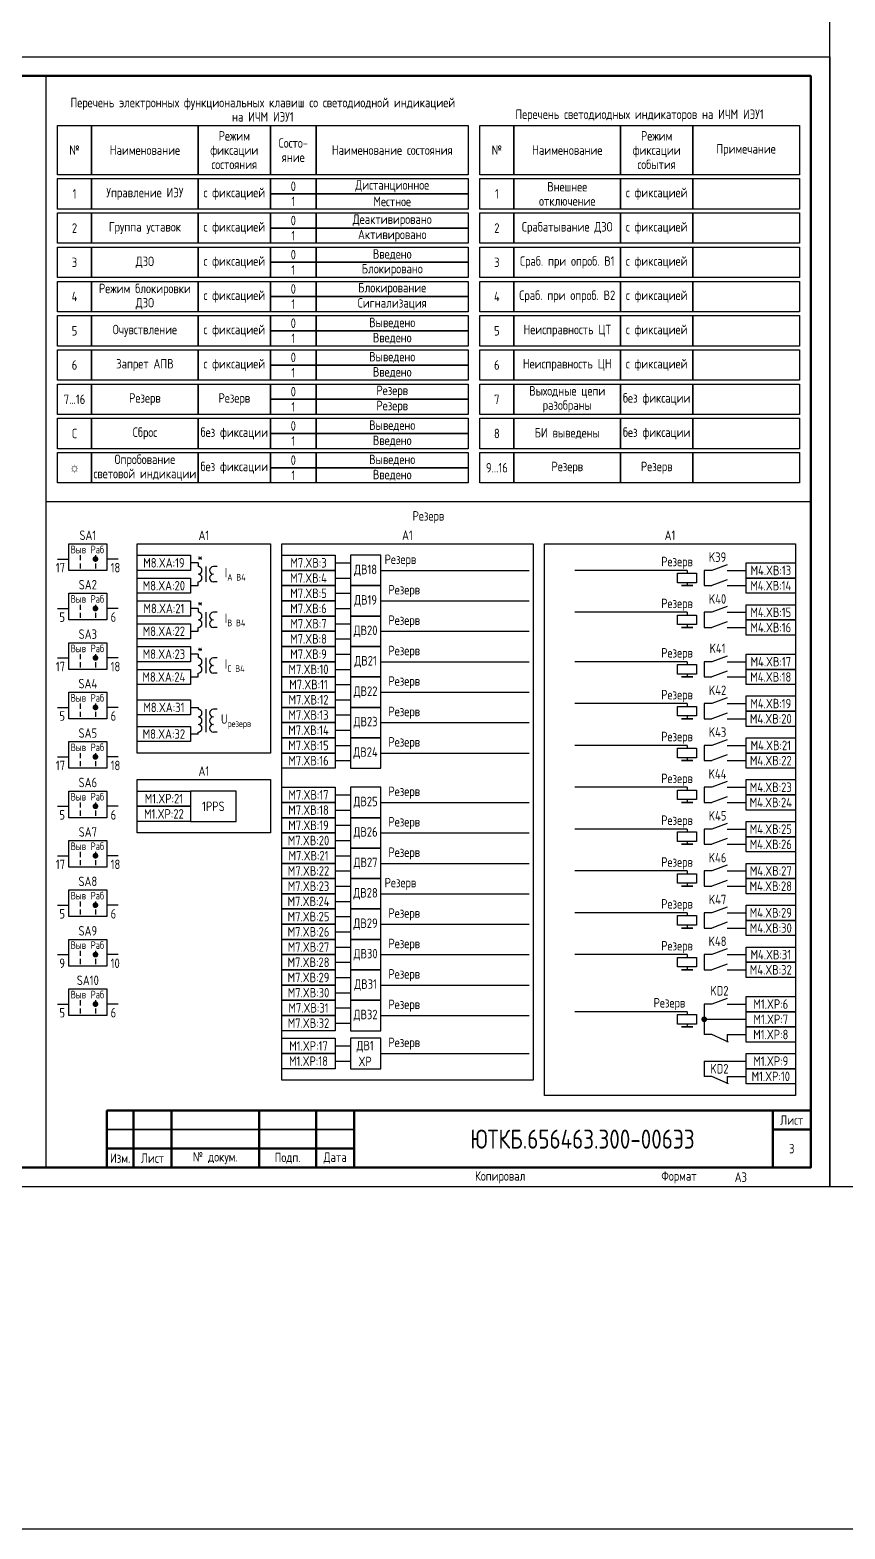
# Model space of a CAD drawing. Header units: millimetres. Extents: x -1102 to 3953, y -90 to 618.
# Drawn here: x 1049.8 to 1264, y -90 to 304.1 of the extents above; entities that cross this region are included whole.
import ezdxf

# ---------------------------------------------------------------- set-up
doc = ezdxf.new("R2010")
doc.units = ezdxf.units.MM
doc.styles.add('Gost_type_A', font='GOST_A.TTF')

# ---------------------------------------------------------------- blocks, each defined once
blk = doc.blocks.new('Формат_А3')
blk.add_lwpolyline([(-420, 297), (0, 297), (0, 0), (-420, 0)], close=True)
at = {"lineweight": 50}
blk.add_lwpolyline([(-400, 292), (-5, 292), (-5, 5), (-400, 5)], close=True, dxfattribs=at)
blk = doc.blocks.new('Штамп малый нижний')
at = {"lineweight": 50}
for points in [[(-185, 15), (-178, 15), (-178, 5), (-185, 5)], [(-178, 15), (-168, 15), (-168, 5), (-178, 5)], [(-168, 15), (-145, 15), (-145, 5), (-168, 5)], [(-145, 15), (-130, 15), (-130, 5), (-145, 5)], [(-130, 15), (-120, 15), (-120, 5), (-130, 5)], [(-120, 15), (-10, 15), (-10, 0), (-120, 0)], [(-10, 15), (0, 15), (0, 10), (-10, 10)], [(-10, 10), (0, 10), (0, 0), (-10, 0)], [(-185, 5), (-178, 5), (-178, 0), (-185, 0)], [(-178, 5), (-168, 5), (-168, 0), (-178, 0)], [(-168, 5), (-145, 5), (-145, 0), (-168, 0)], [(-145, 5), (-130, 5), (-130, 0), (-145, 0)], [(-130, 5), (-120, 5), (-120, 0), (-130, 0)]]:
    blk.add_lwpolyline(points, close=True, dxfattribs=at)
for points in [[(-185, 15), (-178, 15), (-178, 10), (-185, 10)], [(-178, 15), (-168, 15), (-168, 10), (-178, 10)], [(-168, 15), (-145, 15), (-145, 10), (-168, 10)], [(-145, 15), (-130, 15), (-130, 10), (-145, 10)], [(-130, 15), (-120, 15), (-120, 10), (-130, 10)], [(-185, 10), (-178, 10), (-178, 5), (-185, 5)], [(-178, 10), (-168, 10), (-168, 5), (-178, 5)], [(-168, 10), (-145, 10), (-145, 5), (-168, 5)], [(-145, 10), (-130, 10), (-130, 5), (-145, 5)], [(-130, 10), (-120, 10), (-120, 5), (-130, 5)]]:
    blk.add_lwpolyline(points, close=True)
at = {"char_height": 2.5, "style": 'Gost_type_A'}
for s, insert, width, attachment_point in [('Лист', (-5, 12.5), 10, 5), ('№ докум.', (-156.5, 2.5), 23, 5), ('Подп.', (-137.5, 2.5), 15, 5), ('Дата', (-125, 2.5), 10, 5), ('Изм.', (-181.5, 2.5), 7, 5), ('Лист', (-173, 2.5), 10, 5), ('Копировал', (-75, -2.53), 13.1202, 6), ('Формат', (-30, -2.53), 13.1202, 6)]:
    blk.add_mtext(s, dxfattribs=dict(at, insert=insert, width=width, attachment_point=attachment_point))
blk = doc.blocks.new('POINT')
at = {"const_width": 0.75}
blk.add_lwpolyline([(-0.375, 0, 1), (0.375, 0, 1)], format="xyb", close=True, dxfattribs=at)
blk = doc.blocks.new('Переключатель_положение')
for p, q in [((2, 1), (2, -0.34)), ((2, -1.14), (2, -2.49))]:
    blk.add_line(p, q)

msp = doc.modelspace()

# ---------------------------------------------------------------- linework, layer by layer
for p, q in [((1054, 292), (1054, 5)), ((1255, 180), (1054, 180)), ((1057, 165), (1060, 165)), ((1073, 165), (1070, 165)), ((1094, 164), (1092, 164)), ((1130, 164), (1134, 164)), ((1142, 162), (1181, 162)), ((1222.5, 162), (1193, 162)), ((1222.5, 162), (1222.5, 161.25)), ((1092, 158), (1094, 158)), ((1130, 160), (1134, 160)), ((1222.5, 158.75), (1222.5, 158)), ((1130, 156), (1134, 156)), ((1142, 154), (1181, 154)), ((1057, 152), (1060, 152)), ((1073, 152), (1070, 152)), ((1094, 152), (1092, 152)), ((1130, 152), (1134, 152)), ((1222.5, 151), (1193, 151)), ((1222.5, 151), (1222.5, 150.25)), ((1092, 146), (1094, 146)), ((1130, 148), (1134, 148)), ((1142, 146), (1181, 146)), ((1222.5, 147.75), (1222.5, 147)), ((1130, 144), (1134, 144)), ((1057, 139), (1060, 139)), ((1073, 139), (1070, 139)), ((1094, 140), (1092, 140)), ((1130, 140), (1134, 140)), ((1142, 138), (1181, 138)), ((1222.5, 138), (1193, 138)), ((1222.5, 138), (1222.5, 137.25)), ((1092, 134), (1094, 134)), ((1130, 136), (1134, 136)), ((1222.5, 134.75), (1222.5, 134)), ((1130, 132), (1134, 132)), ((1130, 128), (1134, 128)), ((1142, 130), (1181, 130)), ((1222.5, 127), (1193, 127)), ((1222.5, 127), (1222.5, 126.25)), ((1057, 126), (1060, 126)), ((1073, 126), (1070, 126)), ((1130, 124), (1134, 124)), ((1222.5, 123.75), (1222.5, 123)), ((1130, 120), (1134, 120)), ((1142, 122), (1181, 122)), ((1130, 116), (1134, 116)), ((1222.5, 116), (1193, 116)), ((1222.5, 116), (1222.5, 115.25)), ((1057, 113), (1060, 113)), ((1073, 113), (1070, 113)), ((1130, 112), (1134, 112)), ((1142, 114), (1181, 114)), ((1222.5, 112.75), (1222.5, 112)), ((1130, 103), (1134, 103)), ((1222.5, 105), (1193, 105)), ((1222.5, 105), (1222.5, 104.25)), ((1057, 100), (1060, 100)), ((1073, 100), (1070, 100)), ((1130, 99), (1134, 99)), ((1142, 101), (1181, 101)), ((1222.5, 101.75), (1222.5, 101)), ((1130, 95), (1134, 95)), ((1130, 91), (1134, 91)), ((1142, 93), (1181, 93)), ((1222.5, 94), (1193, 94)), ((1222.5, 94), (1222.5, 93.25)), ((1222.5, 90.75), (1222.5, 90)), ((1057, 87), (1060, 87)), ((1073, 87), (1070, 87)), ((1130, 87), (1134, 87)), ((1130, 83), (1134, 83)), ((1142, 85), (1181, 85)), ((1222.5, 83), (1193, 83)), ((1222.5, 83), (1222.5, 82.25)), ((1130, 79), (1134, 79)), ((1222.5, 79.75), (1222.5, 79)), ((1130, 75), (1134, 75)), ((1142, 77), (1181, 77)), ((1057, 74), (1060, 74)), ((1073, 74), (1070, 74)), ((1130, 71), (1134, 71)), ((1222.5, 72), (1193, 72)), ((1222.5, 72), (1222.5, 71.25)), ((1130, 67), (1134, 67)), ((1142, 69), (1181, 69)), ((1222.5, 68.75), (1222.5, 68)), ((1057, 61), (1060, 61)), ((1073, 61), (1070, 61)), ((1130, 63), (1134, 63)), ((1142, 61), (1181, 61)), ((1222.5, 61), (1193, 61)), ((1222.5, 61), (1222.5, 60.25)), ((1130, 59), (1134, 59)), ((1222.5, 57.75), (1222.5, 57)), ((1130, 55), (1134, 55)), ((1142, 53), (1181, 53)), ((1057, 48), (1060, 48)), ((1073, 48), (1070, 48)), ((1130, 51), (1134, 51)), ((1130, 47), (1134, 47)), ((1142, 45), (1181, 45)), ((1222.5, 46), (1193, 46)), ((1222.5, 46), (1222.5, 45.25)), ((1130, 43), (1134, 43)), ((1222.5, 42.75), (1222.5, 42)), ((1233, 40), (1233, 38)), ((1130, 37), (1134, 37)), ((1130, 33), (1134, 33)), ((1142, 35), (1181, 35)), ((1227, 33), (1227, 29)), ((1233, 29), (1233, 27))]:
    msp.add_line(p, q)
at = {"ltscale": 4}
for p, q in [((1094, 164), (1094, 163)), ((1094, 163.5), (1094, 163)), ((1096, 163), (1096, 159)), ((1096, 163), (1096, 159)), ((1099, 163), (1098, 163)), ((1099, 163), (1098, 163)), ((1094, 158), (1094, 159)), ((1099, 159), (1098, 159)), ((1099, 159), (1098, 159)), ((1094, 152), (1094, 151)), ((1094, 151.5), (1094, 151)), ((1096, 151), (1096, 147)), ((1096, 151), (1096, 147)), ((1099, 151), (1098, 151)), ((1099, 151), (1098, 151)), ((1094, 146), (1094, 147)), ((1099, 147), (1098, 147)), ((1099, 147), (1098, 147)), ((1094, 140), (1094, 139)), ((1094, 139.5), (1094, 139)), ((1096, 139), (1096, 135)), ((1096, 139), (1096, 135)), ((1099, 139), (1098, 139)), ((1099, 139), (1098, 139)), ((1094, 134), (1094, 135)), ((1099, 135), (1098, 135)), ((1099, 135), (1098, 135)), ((1092, 126), (1094, 126)), ((1094, 126), (1094, 125.5)), ((1094, 126), (1094, 125.5)), ((1096, 125.5), (1096, 121.5)), ((1096, 123.5), (1096, 119.5)), ((1099, 125.5), (1098, 125.5)), ((1094, 119), (1092, 119)), ((1094, 119), (1094, 119.5)), ((1099, 119.5), (1098, 119.5))]:
    msp.add_line(p, q, dxfattribs=at)
at = {"ltscale": 1.08}
for p, q in [((1229, 162), (1227, 162)), ((1227, 162), (1227, 158)), ((1233, 162), (1238, 162)), ((1227, 158), (1229, 158)), ((1233, 158), (1238, 158)), ((1229, 151), (1227, 151)), ((1227, 151), (1227, 147)), ((1233, 151), (1238, 151)), ((1227, 147), (1229, 147)), ((1233, 147), (1238, 147)), ((1229, 138), (1227, 138)), ((1227, 138), (1227, 134)), ((1233, 138), (1238, 138)), ((1227, 134), (1229, 134)), ((1233, 134), (1238, 134)), ((1229, 127), (1227, 127)), ((1227, 127), (1227, 123)), ((1233, 127), (1238, 127)), ((1227, 123), (1229, 123)), ((1233, 123), (1238, 123)), ((1229, 116), (1227, 116)), ((1227, 116), (1227, 112)), ((1233, 116), (1238, 116)), ((1227, 112), (1229, 112)), ((1233, 112), (1238, 112)), ((1229, 105), (1227, 105)), ((1227, 105), (1227, 101)), ((1233, 105), (1238, 105)), ((1227, 101), (1229, 101)), ((1233, 101), (1238, 101)), ((1229, 94), (1227, 94)), ((1227, 94), (1227, 90)), ((1233, 94), (1238, 94)), ((1227, 90), (1229, 90)), ((1233, 90), (1238, 90)), ((1229, 83), (1227, 83)), ((1227, 83), (1227, 79)), ((1233, 83), (1238, 83)), ((1227, 79), (1229, 79)), ((1233, 79), (1238, 79)), ((1229, 72), (1227, 72)), ((1227, 72), (1227, 68)), ((1233, 72), (1238, 72)), ((1227, 68), (1229, 68)), ((1233, 68), (1238, 68)), ((1229, 61), (1227, 61)), ((1227, 61), (1227, 57)), ((1233, 61), (1238, 61)), ((1227, 57), (1229, 57)), ((1233, 57), (1238, 57)), ((1229, 48), (1227, 48)), ((1227, 48), (1227, 40)), ((1233, 48), (1238, 48)), ((1227, 44), (1238, 44)), ((1229, 40), (1227, 40)), ((1233, 40), (1238, 40)), ((1227, 33), (1238, 33)), ((1229, 29), (1227, 29)), ((1233, 29), (1238, 29))]:
    msp.add_line(p, q, dxfattribs=at)
at = {"ltscale": 4.32}
for p, q in [((1233, 163.5), (1229, 162)), ((1233, 159.5), (1229, 158)), ((1233, 152.5), (1229, 151)), ((1233, 148.5), (1229, 147)), ((1233, 139.5), (1229, 138)), ((1233, 135.5), (1229, 134)), ((1233, 128.5), (1229, 127)), ((1233, 124.5), (1229, 123)), ((1233, 117.5), (1229, 116)), ((1233, 113.5), (1229, 112)), ((1233, 106.5), (1229, 105)), ((1233, 102.5), (1229, 101)), ((1233, 95.5), (1229, 94)), ((1233, 91.5), (1229, 90)), ((1233, 84.5), (1229, 83)), ((1233, 80.5), (1229, 79)), ((1233, 73.5), (1229, 72)), ((1233, 69.5), (1229, 68)), ((1233, 62.5), (1229, 61)), ((1233, 58.5), (1229, 57)), ((1233, 49.5), (1229, 48)), ((1233.39, 38), (1229, 40)), ((1233.39, 27), (1229, 29))]:
    msp.add_line(p, q, dxfattribs=at)
for points in [[(-1102, 618), (3953, 618), (3953, -90), (-1102, -90)], [(1557, 420), (1557, 0), (1260, 0), (1260, 420)], [(1057, 279), (1066, 279), (1066, 266), (1057, 266)], [(1066, 279), (1094, 279), (1094, 266), (1066, 266)], [(1094, 279), (1113, 279), (1113, 266), (1094, 266)], [(1113, 279), (1125, 279), (1125, 266), (1113, 266)], [(1125, 279), (1165, 279), (1165, 266), (1125, 266)], [(1168, 279), (1177, 279), (1177, 266), (1168, 266)], [(1177, 279), (1205, 279), (1205, 266), (1177, 266)], [(1205, 279), (1224, 279), (1224, 266), (1205, 266)], [(1224, 279), (1252, 279), (1252, 266), (1224, 266)], [(1057, 265), (1066, 265), (1066, 257), (1057, 257)], [(1066, 265), (1094, 265), (1094, 257), (1066, 257)], [(1094, 265), (1113, 265), (1113, 257), (1094, 257)], [(1113, 265), (1125, 265), (1125, 261), (1113, 261)], [(1125, 265), (1165, 265), (1165, 261), (1125, 261)], [(1168, 265), (1177, 265), (1177, 257), (1168, 257)], [(1177, 265), (1205, 265), (1205, 257), (1177, 257)], [(1205, 265), (1224, 265), (1224, 257), (1205, 257)], [(1224, 265), (1252, 265), (1252, 257), (1224, 257)], [(1113, 261), (1125, 261), (1125, 257), (1113, 257)], [(1125, 261), (1165, 261), (1165, 257), (1125, 257)], [(1057, 256), (1066, 256), (1066, 248), (1057, 248)], [(1066, 256), (1094, 256), (1094, 248), (1066, 248)], [(1094, 256), (1113, 256), (1113, 248), (1094, 248)], [(1113, 256), (1125, 256), (1125, 252), (1113, 252)], [(1125, 256), (1165, 256), (1165, 252), (1125, 252)], [(1168, 256), (1177, 256), (1177, 248), (1168, 248)], [(1177, 256), (1205, 256), (1205, 248), (1177, 248)], [(1205, 256), (1224, 256), (1224, 248), (1205, 248)], [(1224, 256), (1252, 256), (1252, 248), (1224, 248)], [(1113, 252), (1125, 252), (1125, 248), (1113, 248)], [(1125, 252), (1165, 252), (1165, 248), (1125, 248)], [(1057, 247), (1066, 247), (1066, 239), (1057, 239)], [(1066, 247), (1094, 247), (1094, 239), (1066, 239)], [(1094, 247), (1113, 247), (1113, 239), (1094, 239)], [(1113, 247), (1125, 247), (1125, 243), (1113, 243)], [(1125, 247), (1165, 247), (1165, 243), (1125, 243)], [(1168, 247), (1177, 247), (1177, 239), (1168, 239)], [(1177, 247), (1205, 247), (1205, 239), (1177, 239)], [(1205, 247), (1224, 247), (1224, 239), (1205, 239)], [(1224, 247), (1252, 247), (1252, 239), (1224, 239)], [(1113, 243), (1125, 243), (1125, 239), (1113, 239)], [(1125, 243), (1165, 243), (1165, 239), (1125, 239)], [(1057, 238), (1066, 238), (1066, 230), (1057, 230)], [(1066, 238), (1094, 238), (1094, 230), (1066, 230)], [(1094, 238), (1113, 238), (1113, 230), (1094, 230)], [(1113, 238), (1125, 238), (1125, 234), (1113, 234)], [(1125, 238), (1165, 238), (1165, 234), (1125, 234)], [(1168, 238), (1177, 238), (1177, 230), (1168, 230)], [(1177, 238), (1205, 238), (1205, 230), (1177, 230)], [(1205, 238), (1224, 238), (1224, 230), (1205, 230)], [(1224, 238), (1252, 238), (1252, 230), (1224, 230)], [(1113, 234), (1125, 234), (1125, 230), (1113, 230)], [(1125, 234), (1165, 234), (1165, 230), (1125, 230)], [(1057, 229), (1066, 229), (1066, 221), (1057, 221)], [(1066, 229), (1094, 229), (1094, 221), (1066, 221)], [(1094, 229), (1113, 229), (1113, 221), (1094, 221)], [(1113, 229), (1125, 229), (1125, 225), (1113, 225)], [(1125, 229), (1165, 229), (1165, 225), (1125, 225)], [(1168, 229), (1177, 229), (1177, 221), (1168, 221)], [(1177, 229), (1205, 229), (1205, 221), (1177, 221)], [(1205, 229), (1224, 229), (1224, 221), (1205, 221)], [(1224, 229), (1252, 229), (1252, 221), (1224, 221)], [(1113, 225), (1125, 225), (1125, 221), (1113, 221)], [(1125, 225), (1165, 225), (1165, 221), (1125, 221)], [(1057, 220), (1066, 220), (1066, 212), (1057, 212)], [(1066, 220), (1094, 220), (1094, 212), (1066, 212)], [(1094, 220), (1113, 220), (1113, 212), (1094, 212)], [(1113, 220), (1125, 220), (1125, 216), (1113, 216)], [(1125, 220), (1165, 220), (1165, 216), (1125, 216)], [(1168, 220), (1177, 220), (1177, 212), (1168, 212)], [(1177, 220), (1205, 220), (1205, 212), (1177, 212)], [(1205, 220), (1224, 220), (1224, 212), (1205, 212)], [(1224, 220), (1252, 220), (1252, 212), (1224, 212)], [(1113, 216), (1125, 216), (1125, 212), (1113, 212)], [(1125, 216), (1165, 216), (1165, 212), (1125, 212)], [(1057, 211), (1066, 211), (1066, 203), (1057, 203)], [(1066, 211), (1094, 211), (1094, 203), (1066, 203)], [(1094, 211), (1113, 211), (1113, 203), (1094, 203)], [(1113, 211), (1125, 211), (1125, 207), (1113, 207)], [(1125, 211), (1165, 211), (1165, 207), (1125, 207)], [(1168, 211), (1177, 211), (1177, 203), (1168, 203)], [(1177, 211), (1205, 211), (1205, 203), (1177, 203)], [(1205, 211), (1224, 211), (1224, 203), (1205, 203)], [(1224, 211), (1252, 211), (1252, 203), (1224, 203)], [(1113, 207), (1125, 207), (1125, 203), (1113, 203)], [(1125, 207), (1165, 207), (1165, 203), (1125, 203)], [(1057, 202), (1066, 202), (1066, 194), (1057, 194)], [(1066, 202), (1094, 202), (1094, 194), (1066, 194)], [(1094, 202), (1113, 202), (1113, 194), (1094, 194)], [(1113, 202), (1125, 202), (1125, 198), (1113, 198)], [(1125, 202), (1165, 202), (1165, 198), (1125, 198)], [(1168, 202), (1177, 202), (1177, 194), (1168, 194)], [(1177, 202), (1205, 202), (1205, 194), (1177, 194)], [(1205, 202), (1224, 202), (1224, 194), (1205, 194)], [(1224, 202), (1252, 202), (1252, 194), (1224, 194)], [(1113, 198), (1125, 198), (1125, 194), (1113, 194)], [(1125, 198), (1165, 198), (1165, 194), (1125, 194)], [(1057, 193), (1066, 193), (1066, 185), (1057, 185)], [(1066, 193), (1094, 193), (1094, 185), (1066, 185)], [(1094, 193), (1113, 193), (1113, 185), (1094, 185)], [(1113, 193), (1125, 193), (1125, 189), (1113, 189)], [(1125, 193), (1165, 193), (1165, 189), (1125, 189)], [(1168, 193), (1177, 193), (1177, 185), (1168, 185)], [(1177, 193), (1205, 193), (1205, 185), (1177, 185)], [(1205, 193), (1224, 193), (1224, 185), (1205, 185)], [(1224, 193), (1252, 193), (1252, 185), (1224, 185)], [(1113, 189), (1125, 189), (1125, 185), (1113, 185)], [(1125, 189), (1165, 189), (1165, 185), (1125, 185)], [(1060, 169), (1070, 169), (1070, 162), (1060, 162)], [(1078, 169), (1113, 169), (1113, 114), (1078, 114)], [(1078, 166), (1092, 166), (1092, 162), (1078, 162)], [(1116, 169), (1182, 169), (1182, 28), (1116, 28)], [(1116, 166), (1130, 166), (1130, 162), (1116, 162)], [(1185, 169), (1251, 169), (1251, 24), (1185, 24)], [(1116, 162), (1130, 162), (1130, 158), (1116, 158)], [(1238, 164), (1251, 164), (1251, 160), (1238, 160)], [(1078, 160), (1092, 160), (1092, 156), (1078, 156)], [(1116, 158), (1130, 158), (1130, 154), (1116, 154)], [(1225, 161.25), (1225, 158.75), (1220, 158.75), (1220, 161.25)], [(1224, 158), (1221, 158)], [(1238, 160), (1251, 160), (1251, 156), (1238, 156)], [(1060, 156), (1070, 156), (1070, 149), (1060, 149)], [(1078, 154), (1092, 154), (1092, 150), (1078, 150)], [(1116, 154), (1130, 154), (1130, 150), (1116, 150)], [(1116, 150), (1130, 150), (1130, 146), (1116, 146)], [(1225, 150.25), (1225, 147.75), (1220, 147.75), (1220, 150.25)], [(1238, 153), (1251, 153), (1251, 149), (1238, 149)], [(1078, 148), (1092, 148), (1092, 144), (1078, 144)], [(1116, 146), (1130, 146), (1130, 142), (1116, 142)], [(1224, 147), (1221, 147)], [(1238, 149), (1251, 149), (1251, 145), (1238, 145)], [(1060, 143), (1070, 143), (1070, 136), (1060, 136)], [(1078, 142), (1092, 142), (1092, 138), (1078, 138)], [(1116, 142), (1130, 142), (1130, 138), (1116, 138)], [(1116, 138), (1130, 138), (1130, 134), (1116, 134)], [(1238, 140), (1251, 140), (1251, 136), (1238, 136)], [(1078, 136), (1092, 136), (1092, 132), (1078, 132)], [(1116, 134), (1130, 134), (1130, 130), (1116, 130)], [(1225, 137.25), (1225, 134.75), (1220, 134.75), (1220, 137.25)], [(1224, 134), (1221, 134)], [(1238, 136), (1251, 136), (1251, 132), (1238, 132)], [(1060, 130), (1070, 130), (1070, 123), (1060, 123)], [(1078, 128), (1092, 128), (1092, 124), (1078, 124)], [(1116, 130), (1130, 130), (1130, 126), (1116, 126)], [(1225, 126.25), (1225, 123.75), (1220, 123.75), (1220, 126.25)], [(1238, 129), (1251, 129), (1251, 125), (1238, 125)], [(1116, 126), (1130, 126), (1130, 122), (1116, 122)], [(1224, 123), (1221, 123)], [(1238, 125), (1251, 125), (1251, 121), (1238, 121)], [(1078, 121), (1092, 121), (1092, 117), (1078, 117)], [(1116, 122), (1130, 122), (1130, 118), (1116, 118)], [(1060, 117), (1070, 117), (1070, 110), (1060, 110)], [(1116, 118), (1130, 118), (1130, 114), (1116, 114)], [(1225, 115.25), (1225, 112.75), (1220, 112.75), (1220, 115.25)], [(1238, 118), (1251, 118), (1251, 114), (1238, 114)], [(1116, 114), (1130, 114), (1130, 110), (1116, 110)], [(1224, 112), (1221, 112)], [(1238, 114), (1251, 114), (1251, 110), (1238, 110)], [(1078, 107), (1113, 107), (1113, 93), (1078, 93)], [(1238, 107), (1251, 107), (1251, 103), (1238, 103)], [(1060, 104), (1070, 104), (1070, 97), (1060, 97)], [(1078, 104), (1092, 104), (1092, 100), (1078, 100)], [(1116, 105), (1130, 105), (1130, 101), (1116, 101)], [(1225, 104.25), (1225, 101.75), (1220, 101.75), (1220, 104.25)], [(1238, 103), (1251, 103), (1251, 99), (1238, 99)], [(1078, 100), (1092, 100), (1092, 96), (1078, 96)], [(1116, 101), (1130, 101), (1130, 97), (1116, 97)], [(1224, 101), (1221, 101)], [(1116, 97), (1130, 97), (1130, 93), (1116, 93)], [(1238, 96), (1251, 96), (1251, 92), (1238, 92)], [(1060, 91), (1070, 91), (1070, 84), (1060, 84)], [(1116, 93), (1130, 93), (1130, 89), (1116, 89)], [(1225, 93.25), (1225, 90.75), (1220, 90.75), (1220, 93.25)], [(1238, 92), (1251, 92), (1251, 88), (1238, 88)], [(1116, 89), (1130, 89), (1130, 85), (1116, 85)], [(1224, 90), (1221, 90)], [(1116, 85), (1130, 85), (1130, 81), (1116, 81)], [(1238, 85), (1251, 85), (1251, 81), (1238, 81)], [(1116, 81), (1130, 81), (1130, 77), (1116, 77)], [(1225, 82.25), (1225, 79.75), (1220, 79.75), (1220, 82.25)], [(1224, 79), (1221, 79)], [(1238, 81), (1251, 81), (1251, 77), (1238, 77)], [(1060, 78), (1070, 78), (1070, 71), (1060, 71)], [(1116, 77), (1130, 77), (1130, 73), (1116, 73)], [(1116, 73), (1130, 73), (1130, 69), (1116, 69)], [(1225, 71.25), (1225, 68.75), (1220, 68.75), (1220, 71.25)], [(1238, 74), (1251, 74), (1251, 70), (1238, 70)], [(1116, 69), (1130, 69), (1130, 65), (1116, 65)], [(1224, 68), (1221, 68)], [(1238, 70), (1251, 70), (1251, 66), (1238, 66)], [(1060, 65), (1070, 65), (1070, 58), (1060, 58)], [(1116, 65), (1130, 65), (1130, 61), (1116, 61)], [(1116, 61), (1130, 61), (1130, 57), (1116, 57)], [(1225, 60.25), (1225, 57.75), (1220, 57.75), (1220, 60.25)], [(1238, 63), (1251, 63), (1251, 59), (1238, 59)], [(1116, 57), (1130, 57), (1130, 53), (1116, 53)], [(1224, 57), (1221, 57)], [(1238, 59), (1251, 59), (1251, 55), (1238, 55)], [(1060, 52), (1070, 52), (1070, 45), (1060, 45)], [(1116, 53), (1130, 53), (1130, 49), (1116, 49)], [(1116, 49), (1130, 49), (1130, 45), (1116, 45)], [(1238, 50), (1251, 50), (1251, 46), (1238, 46)], [(1116, 45), (1130, 45), (1130, 41), (1116, 41)], [(1225, 45.25), (1225, 42.75), (1220, 42.75), (1220, 45.25)], [(1238, 46), (1251, 46), (1251, 42), (1238, 42)], [(1224, 42), (1221, 42)], [(1238, 42), (1251, 42), (1251, 38), (1238, 38)], [(1116, 39), (1130, 39), (1130, 35), (1116, 35)], [(1116, 35), (1130, 35), (1130, 31), (1116, 31)], [(1238, 35), (1251, 35), (1251, 31), (1238, 31)], [(1238, 31), (1251, 31), (1251, 27), (1238, 27)]]:
    msp.add_lwpolyline(points, close=True)
at = {"ltscale": 4}
for points in [[(1134, 158), (1142, 158), (1142, 166), (1134, 166)], [(1134, 150), (1142, 150), (1142, 158), (1134, 158)], [(1134, 142), (1142, 142), (1142, 150), (1134, 150)], [(1134, 134), (1142, 134), (1142, 142), (1134, 142)], [(1134, 126), (1142, 126), (1142, 134), (1134, 134)], [(1134, 118), (1142, 118), (1142, 126), (1134, 126)], [(1134, 110), (1142, 110), (1142, 118), (1134, 118)], [(1092, 96), (1104, 96), (1104, 104), (1092, 104)], [(1134, 97), (1142, 97), (1142, 105), (1134, 105)], [(1134, 89), (1142, 89), (1142, 97), (1134, 97)], [(1134, 81), (1142, 81), (1142, 89), (1134, 89)], [(1134, 73), (1142, 73), (1142, 81), (1134, 81)], [(1134, 65), (1142, 65), (1142, 73), (1134, 73)], [(1134, 57), (1142, 57), (1142, 65), (1134, 65)], [(1134, 49), (1142, 49), (1142, 57), (1134, 57)], [(1134, 41), (1142, 41), (1142, 49), (1134, 49)], [(1134, 31), (1142, 31), (1142, 39), (1134, 39)]]:
    msp.add_lwpolyline(points, close=True, dxfattribs=at)
for centre, start, end in [((1094, 162), 270, 90), ((1094, 162), 270, 90), ((1098, 162), 90, 270), ((1098, 162), 90, 270), ((1094, 160), 270, 90), ((1094, 160), 270, 90), ((1098, 160), 90, 270), ((1098, 160), 90, 270), ((1094, 150), 270, 90), ((1094, 150), 270, 90), ((1098, 150), 90, 270), ((1098, 150), 90, 270), ((1094, 148), 270, 90), ((1094, 148), 270, 90), ((1098, 148), 90, 270), ((1098, 148), 90, 270), ((1094, 138), 270, 90), ((1094, 138), 270, 90), ((1098, 138), 90, 270), ((1098, 138), 90, 270), ((1094, 136), 270, 90), ((1094, 136), 270, 90), ((1098, 136), 90, 270), ((1098, 136), 90, 270), ((1094, 124.5), 270, 90), ((1094, 122.5), 270, 90), ((1098, 124.5), 90, 270), ((1098, 124.5), 90, 270), ((1098, 122.5), 90, 270), ((1098, 122.5), 90, 270), ((1094, 120.5), 270, 90), ((1098, 120.5), 90, 270)]:
    msp.add_arc(centre, 1, start, end, dxfattribs=at)

# ---------------------------------------------------------------- block references
for name, p in [('Формат_А3', (1260, 0)), ('Переключатель_положение', (1061, 165)), ('POINT', (1067, 165)), ('Переключатель_положение', (1065, 165)), ('Переключатель_положение', (1061, 152)), ('POINT', (1067, 152)), ('Переключатель_положение', (1065, 152)), ('Переключатель_положение', (1061, 139)), ('POINT', (1067, 139)), ('Переключатель_положение', (1065, 139)), ('Переключатель_положение', (1061, 126)), ('POINT', (1067, 126)), ('Переключатель_положение', (1065, 126)), ('Переключатель_положение', (1061, 113)), ('POINT', (1067, 113)), ('Переключатель_положение', (1065, 113)), ('Переключатель_положение', (1061, 100)), ('POINT', (1067, 100)), ('Переключатель_положение', (1065, 100)), ('Переключатель_положение', (1061, 87)), ('POINT', (1067, 87)), ('Переключатель_положение', (1065, 87)), ('Переключатель_положение', (1061, 74)), ('Переключатель_положение', (1065, 74)), ('POINT', (1067, 74)), ('Переключатель_положение', (1061, 61)), ('POINT', (1067, 61)), ('Переключатель_положение', (1065, 61)), ('Переключатель_положение', (1061, 48)), ('POINT', (1067, 48)), ('Переключатель_положение', (1065, 48)), ('POINT', (1227, 44)), ('Штамп малый нижний', (1255, 5))]:
    msp.add_blockref(name, p)

# ---------------------------------------------------------------- texts
at = {"char_height": 2.5, "style": 'Gost_type_A'}
for s, insert, width, attachment_point, line_spacing_factor in [('Перечень электронных функциональных клавиш со светодиодной индикацией\\Pна ИЧМ ИЭУ1', (1111, 280), 108, 8, 0.9), ('Перечень светодиодных индикаторов на ИЧМ ИЭУ1', (1210, 280), 84, 8, 0.9), ('Режим\\Pфиксации состояния', (1103.5, 272.5), 19, 5, 0.9), ('Режим\\Pфиксации события', (1214.5, 272.5), 19, 5, 0.9), ('№ ', (1061.5, 272.5), 9, 5, 0.9), ('Наименование ', (1080, 272.5), 28, 5, 0.9), ('Состо- яние', (1119, 272.5), 12, 5, 0.9), ('Наименование состояния ', (1145, 272.5), 40, 5, 0.9), ('№ ', (1172.5, 272.5), 9, 5, 0.9), ('Наименование ', (1191, 272.5), 28, 5, 0.9), ('Примечание', (1238, 272.5), 28, 5, 0.9), ('0', (1119, 263), 12, 5, 0.9), ('Дистанционное', (1145, 263), 40, 5, 0.9), ('Внешнее\\Pотключение ', (1191, 261), 28, 5, 0.9), ('1', (1061.5, 261), 9, 5, 0.9), ('Управление ИЭУ', (1080, 261), 28, 5, 0.9), ('с фиксацией', (1103.5, 261), 19, 5, 0.9), ('1', (1119, 259), 12, 5, 0.9), ('Местное', (1145, 259), 40, 5, 0.9), ('1', (1172.5, 261), 9, 5, 0.9), ('с фиксацией', (1214.5, 261), 19, 5, 0.9), ('2', (1061.5, 252), 9, 5, 0.9), ('Группа уставок', (1080, 252), 28, 5, 0.9), ('с фиксацией', (1103.5, 252), 19, 5, 0.9), ('0', (1119, 254), 12, 5, 0.9), ('Деактивировано', (1145, 254), 40, 5, 0.9), ('2', (1172.5, 252), 9, 5, 0.9), ('Срабатывание ДЗО ', (1191, 252), 28, 5, 0.9), ('с фиксацией', (1214.5, 252), 19, 5, 0.9), ('1', (1119, 250), 12, 5, 0.9), ('Активировано', (1145, 250), 40, 5, 0.9), ('ДЗО', (1080, 243), 28, 5, 0.9), ('с фиксацией', (1103.5, 243), 19, 5, 0.9), ('0', (1119, 245), 12, 5, 0.9), ('Введено', (1145, 245), 40, 5, 0.9), ('Сраб. при опроб. В1 ', (1191, 243), 28, 5, 0.9), ('с фиксацией', (1214.5, 243), 19, 5, 0.9), ('3', (1061.5, 243), 9, 5, 0.9), ('1', (1119, 241), 12, 5, 0.9), ('Блокировано', (1145, 241), 40, 5, 0.9), ('3', (1172.5, 243), 9, 5, 0.9), ('Режим блокировки ДЗО', (1080, 234), 28, 5, 0.9), ('0', (1119, 236), 12, 5, 0.9), ('Блокирование', (1145, 236), 40, 5, 0.9), ('4', (1061.5, 234), 9, 5, 0.9), ('с фиксацией', (1103.5, 234), 19, 5, 0.9), ('1', (1119, 232), 12, 5, 0.9), ('Сигнализация', (1145, 232), 40, 5, 0.9), ('4', (1172.5, 234), 9, 5, 0.9), ('Сраб. при опроб. В2', (1191, 234), 28, 5, 0.9), ('с фиксацией', (1214.5, 234), 19, 5, 0.9), ('5', (1061.5, 225), 9, 5, 0.9), ('Очувствление', (1080, 225), 28, 5, 0.9), ('с фиксацией', (1103.5, 225), 19, 5, 0.9), ('0', (1119, 227), 12, 5, 0.9), ('Выведено', (1145, 227), 40, 5, 0.9), ('5', (1172.5, 225), 9, 5, 0.9), ('Неисправность ЦТ ', (1191, 225), 28, 5, 0.9), ('с фиксацией', (1214.5, 225), 19, 5, 0.9), ('1', (1119, 223), 12, 5, 0.9), ('Введено', (1145, 223), 40, 5, 0.9), ('6', (1061.5, 216), 9, 5, 0.9), ('Запрет АПВ', (1080, 216), 28, 5, 0.9), ('с фиксацией', (1103.5, 216), 19, 5, 0.9), ('0', (1119, 218), 12, 5, 0.9), ('Выведено', (1145, 218), 40, 5, 0.9), ('6', (1172.5, 216), 9, 5, 0.9), ('Неисправность ЦН', (1191, 216), 28, 5, 0.9), ('с фиксацией', (1214.5, 216), 19, 5, 0.9), ('1', (1119, 214), 12, 5, 0.9), ('Введено', (1145, 214), 40, 5, 0.9), ('0', (1119, 209), 12, 5, 0.9), ('Резерв', (1145, 209), 40, 5, 0.9), ('Выходные цепи разобраны ', (1191, 207), 28, 5, 0.9), ('7...16', (1061.5, 207), 9, 5, 0.9), ('Резерв', (1080, 207), 28, 5, 0.9), ('Резерв', (1103.5, 207), 19, 5, 0.9), ('1', (1119, 205), 12, 5, 0.9), ('Резерв', (1145, 205), 40, 5, 0.9), ('7', (1172.5, 207), 9, 5, 0.9), ('без фиксации', (1214.5, 207), 19, 5, 0.9), ('0', (1119, 200), 12, 5, 0.9), ('Выведено', (1145, 200), 40, 5, 0.9), ('C', (1061.5, 198), 9, 5, 0.9), ('Сброс', (1080, 198), 28, 5, 0.9), ('без фиксации', (1103.5, 198), 19, 5, 0.9), ('1', (1119, 196), 12, 5, 0.9), ('Введено', (1145, 196), 40, 5, 0.9), ('8', (1172.5, 198), 9, 5, 0.9), ('БИ выведены ', (1191, 198), 28, 5, 0.9), ('без фиксации', (1214.5, 198), 19, 5, 0.9), ('☼', (1061.5, 189), 9, 5, 0.9), ('Опробование световой индикации', (1080, 189), 28, 5, 0.9), ('без фиксации', (1103.5, 189), 19, 5, 0.9), ('0', (1119, 191), 12, 5, 0.9), ('Выведено', (1145, 191), 40, 5, 0.9), ('9...16', (1172.5, 189), 9, 5, 0.9), ('Резерв', (1191, 189), 28, 5, 0.9), ('Резерв', (1214.5, 189), 19, 5, 0.9), ('1', (1119, 187), 12, 5, 0.9), ('Введено', (1145, 187), 40, 5, 0.9), ('Резерв', (1154.5, 176), 201, 5, 0.9), ('A1', (1095.5, 170), 35, 8, 0.9), ('A1', (1149, 170), 66, 8, 0.9), ('A1', (1218, 170), 66, 8, 0.9), ('A1', (1095.5, 108), 35, 8, 0.9), ('Резерв', (1222, 48), 37, 6, 0.8)]:
    msp.add_mtext(s, dxfattribs=dict(at, insert=insert, width=width, attachment_point=attachment_point, line_spacing_factor=line_spacing_factor))
at = {"style": 'Gost_type_A'}
for s, insert, char_height, width, attachment_point in [('SA1', (1065, 170), 2.5, 10, 8), ('Выв', (1062.5, 167.5), 2, 5, 5), ('Раб', (1067.5, 167.5), 2, 5, 5), ('*', (1094.5, 165.5), 2.5, 3, 5), ('Резерв ', (1143, 163), 2.5, 39.8419, 7), ('Резерв', (1224, 164), 2.5, 31.0015, 6), ('K39', (1230.5, 165.5), 2.5, 5, 5), ('17', (1059, 163.98), 2.5, 5, 3), ('18', (1071, 163.98), 2.5, 5, 1), ('M8.XA:19', (1085, 164), 2.5, 14, 5), ('\\A1;I{\\H0.7x;\\S^ A B4;}', (1101, 161), 2.5, 8, 4), ('M7.XВ:3', (1123, 164), 2.5, 14, 5), ('ДВ18', (1138, 162), 2.5, 7.9998, 5), ('M4.XВ:13', (1244.5, 162), 2.5, 13, 5), ('SA2', (1065, 157), 2.5, 10, 8), ('M8.XA:20', (1084.99, 157.99), 2.5, 14.018, 5), ('M7.XВ:4', (1123, 160), 2.5, 14, 5), ('Резерв ', (1144, 155), 2.5, 27.8465, 7), ('M4.XВ:14', (1244.5, 158), 2.5, 13, 5), ('Выв', (1062.5, 154.5), 2, 5, 5), ('Раб', (1067.5, 154.5), 2, 5, 5), ('*', (1094.5, 153.5), 2.5, 3, 5), ('M7.XВ:5', (1123, 156), 2.5, 14, 5), ('ДВ19', (1138, 154), 2.5, 7.9998, 5), ('Резерв', (1224, 153), 2.5, 31.0015, 6), ('K40', (1230.5, 154.5), 2.5, 5, 5), ('5', (1059, 150.98), 2.5, 5, 3), ('6', (1071, 150.98), 2.5, 5, 1), ('M8.XA:21', (1085, 152), 2.5, 14, 5), ('\\A1;I{\\H0.7x;\\S^ B B4;}', (1101, 149), 2.5, 8, 4), ('M7.XВ:6', (1123, 152), 2.5, 14, 5), ('Резерв ', (1144, 147), 2.5, 27.8465, 7), ('M4.XВ:15', (1244.5, 151), 2.5, 13, 5), ('SA3', (1065, 144), 2.5, 10, 8), ('M8.XA:22', (1084.99, 146), 2.5, 14.018, 5), ('M7.XВ:7', (1123, 148), 2.5, 14, 5), ('ДВ20', (1138, 146), 2.5, 7.9998, 5), ('M4.XВ:16', (1244.5, 147), 2.5, 13, 5), ('Выв', (1062.5, 141.5), 2, 5, 5), ('Раб', (1067.5, 141.5), 2, 5, 5), ('M7.XВ:8', (1123, 144), 2.5, 14, 5), ('Резерв ', (1144, 139), 2.5, 33.4848, 7), ('K41', (1230.5, 141.5), 2.5, 5, 5), ('17', (1059, 137.98), 2.5, 5, 3), ('18', (1071, 137.98), 2.5, 5, 1), ('M8.XA:23', (1085, 140), 2.5, 14, 5), ('*', (1094.5, 141.5), 2.5, 3, 5), ('\\A1;I{\\H0.7x;\\S^ C B4;}', (1101, 137), 2.5, 8, 4), ('M7.XВ:9', (1123, 140), 2.5, 14, 5), ('ДВ21', (1138, 138), 2.5, 7.9998, 5), ('Резерв', (1224, 140), 2.5, 31.0015, 6), ('M4.XВ:17', (1244.5, 138), 2.5, 13, 5), ('M8.XA:24', (1084.99, 133.99), 2.5, 14.018, 5), ('M7.XВ:10', (1123, 136), 2.5, 14, 5), ('Резерв ', (1144, 131), 2.5, 27.8465, 7), ('M4.XВ:18', (1244.5, 134), 2.5, 13, 5), ('SA4', (1065, 131), 2.5, 10, 8), ('M7.XВ:11', (1123, 132), 2.5, 14, 5), ('ДВ22', (1138, 130), 2.5, 7.9998, 5), ('Резерв', (1224, 129), 2.5, 31.0015, 6), ('K42', (1230.5, 130.5), 2.5, 5, 5), ('Выв', (1062.5, 128.5), 2, 5, 5), ('Раб', (1067.5, 128.5), 2, 5, 5), ('M8.XA:31', (1084.99, 126), 2.5, 14.018, 5), ('M7.XВ:12', (1123, 128), 2.5, 14, 5), ('Резерв', (1144, 123), 2.5, 27.8465, 7), ('M4.XВ:19', (1244.5, 127), 2.5, 13, 5), ('5', (1059, 124.98), 2.5, 5, 3), ('6', (1071, 124.98), 2.5, 5, 1), ('\\A1;U{\\H0.7x;\\S^ резерв;}', (1100, 122.5), 2.5, 12, 4), ('M7.XВ:13', (1123, 124), 2.5, 14, 5), ('ДВ23', (1138, 122), 2.5, 7.9998, 5), ('M4.XВ:20', (1244.5, 123), 2.5, 13, 5), ('SA5', (1065, 118), 2.5, 10, 8), ('M8.XA:32', (1084.99, 119), 2.5, 14.018, 5), ('M7.XВ:14', (1123, 120), 2.5, 14, 5), ('Резерв', (1224, 118), 2.5, 31.0015, 6), ('K43', (1230.5, 119.5), 2.5, 5, 5), ('Выв', (1062.5, 115.5), 2, 5, 5), ('Раб', (1067.5, 115.5), 2, 5, 5), ('M7.XВ:15', (1123, 116), 2.5, 14, 5), ('ДВ24', (1138, 114), 2.5, 7.9998, 5), ('Резерв', (1144, 115), 2.5, 27.8465, 7), ('M4.XВ:21', (1244.5, 116), 2.5, 13, 5), ('17', (1059, 111.98), 2.5, 5, 3), ('18', (1071, 111.98), 2.5, 5, 1), ('M7.XВ:16', (1123, 112), 2.5, 14, 5), ('M4.XВ:22', (1244.5, 112), 2.5, 13, 5), ('SA6', (1065, 105), 2.5, 10, 8), ('Резерв', (1224, 107), 2.5, 31.0015, 6), ('K44', (1230.5, 108.5), 2.5, 5, 5), ('Выв', (1062.5, 102.5), 2, 5, 5), ('Раб', (1067.5, 102.5), 2, 5, 5), ('M1.XP:21', (1085, 102), 2.5, 14, 5), ('M7.XВ:17', (1123, 103), 2.5, 14, 5), ('ДВ25', (1138, 101), 2.5, 7.9998, 5), ('Резерв', (1144, 102), 2.5, 27.8465, 7), ('M4.XВ:23', (1244.5, 105), 2.5, 13, 5), ('5', (1059, 98.98), 2.5, 5, 3), ('6', (1071, 98.98), 2.5, 5, 1), ('M1.XP:22', (1085, 98), 2.5, 14, 5), ('1PPS', (1098, 100), 2.5, 12, 5), ('M7.XВ:18', (1123, 99), 2.5, 14, 5), ('K45', (1230.5, 97.5), 2.5, 5, 5), ('M4.XВ:24', (1244.5, 101), 2.5, 13, 5), ('M7.XВ:19', (1123, 95), 2.5, 14, 5), ('Резерв', (1144, 94), 2.5, 27.8465, 7), ('Резерв', (1224, 96), 2.5, 31.0015, 6), ('M4.XВ:25', (1244.5, 94), 2.5, 13, 5), ('SA7', (1065, 92), 2.5, 10, 8), ('M7.XВ:20', (1123, 91), 2.5, 14, 5), ('ДВ26', (1138, 93), 2.5, 7.9998, 5), ('M4.XВ:26', (1244.5, 90), 2.5, 13, 5), ('Выв', (1062.5, 89.5), 2, 5, 5), ('Раб', (1067.5, 89.5), 2, 5, 5), ('M7.XВ:21', (1123, 87), 2.5, 14, 5), ('Резерв', (1144, 86), 2.5, 35.933, 7), ('K46', (1230.5, 86.5), 2.5, 5, 5), ('17', (1059, 85.98), 2.5, 5, 3), ('18', (1071, 85.98), 2.5, 5, 1), ('M7.XВ:22', (1123, 83), 2.5, 14, 5), ('ДВ27', (1138, 85), 2.5, 7.9998, 5), ('Резерв', (1224, 85), 2.5, 31.0015, 6), ('M4.XВ:27', (1244.5, 83), 2.5, 13, 5), ('SA8', (1065, 79), 2.5, 10, 8), ('M7.XВ:23', (1123, 79), 2.5, 14, 5), ('Резерв', (1143, 78), 2.5, 41.868, 7), ('M4.XВ:28', (1244.5, 79), 2.5, 13, 5), ('Выв', (1062.5, 76.5), 2, 5, 5), ('Раб', (1067.5, 76.5), 2, 5, 5), ('M7.XВ:24', (1123, 75), 2.5, 14, 5), ('ДВ28', (1138, 77), 2.5, 7.9998, 5), ('Резерв', (1224, 74), 2.5, 31.0015, 6), ('K47', (1230.5, 75.5), 2.5, 5, 5), ('5', (1059, 72.98), 2.5, 5, 3), ('6', (1071, 72.98), 2.5, 5, 1), ('M7.XВ:25', (1123, 71), 2.5, 14, 5), ('Резерв', (1144, 70), 2.5, 42.9636, 7), ('M4.XВ:29', (1244.5, 72), 2.5, 13, 5), ('SA9', (1065, 66), 2.5, 10, 8), ('M7.XВ:26', (1123, 67), 2.5, 14, 5), ('ДВ29', (1138, 69), 2.5, 7.9998, 5), ('M4.XВ:30', (1244.5, 68), 2.5, 13, 5), ('Выв', (1062.5, 63.5), 2, 5, 5), ('Раб', (1067.5, 63.5), 2, 5, 5), ('M7.XВ:27', (1123, 63), 2.5, 14, 5), ('Резерв', (1144, 62), 2.5, 40.0707, 7), ('Резерв', (1224, 63), 2.5, 31.0015, 6), ('K48', (1230.5, 64.5), 2.5, 5, 5), ('9', (1059, 59.98), 2.5, 5, 3), ('10', (1071, 59.98), 2.5, 5, 1), ('M7.XВ:28', (1123, 59), 2.5, 14, 5), ('ДВ30', (1138, 61), 2.5, 7.9998, 5), ('M4.XВ:31', (1244.5, 61), 2.5, 13, 5), ('SA10', (1065, 53), 2.5, 10, 8), ('M7.XВ:29', (1123, 55), 2.5, 14, 5), ('Резерв', (1144, 54), 2.5, 38, 7), ('M4.XВ:32', (1244.5, 57), 2.5, 13, 5), ('Выв', (1062.5, 50.5), 2, 5, 5), ('Раб', (1067.5, 50.5), 2, 5, 5), ('M7.XВ:30', (1123, 51), 2.5, 14, 5), ('ДВ31', (1138, 53), 2.5, 7.9998, 5), ('KD2', (1231, 51.5), 2.5, 8, 5), ('M7.XВ:31', (1123, 47), 2.5, 14, 5), ('Резерв ', (1144, 46), 2.5, 37, 7), ('M1.XP:6', (1244.5, 48), 2.5, 13, 5), ('5', (1059, 46.98), 2.5, 5, 3), ('6', (1071, 46.98), 2.5, 5, 1), ('M7.XВ:32', (1123, 43), 2.5, 14, 5), ('ДВ32', (1138, 45), 2.5, 7.9998, 5), ('M1.XP:7', (1244.5, 44), 2.5, 13, 5), ('M1.XP:8', (1244.5, 40), 2.5, 13, 5), ('M1.XP:17', (1123, 37), 2.5, 14, 5), ('ДВ1 XP', (1137.88, 35), 2.5, 7.7588, 5), ('Резерв', (1144, 36), 2.5, 37, 7), ('M1.XP:18', (1123, 33), 2.5, 14, 5), ('KD2', (1231, 31), 2.5, 8, 5), ('M1.XP:9', (1244.5, 33), 2.5, 13, 5), ('M1.XP:10', (1244.5, 29), 2.5, 13, 5), ('ЮТКБ.656463.300-006Э3', (1195, 12.5), 5, 120, 5), ('3', (1250, 10), 2.5, 10, 5), ('A3', (1235, 2.5), 2.5, 20, 4)]:
    msp.add_mtext(s, dxfattribs=dict(at, insert=insert, char_height=char_height, width=width, attachment_point=attachment_point))

doc.saveas('drawing.dxf')
